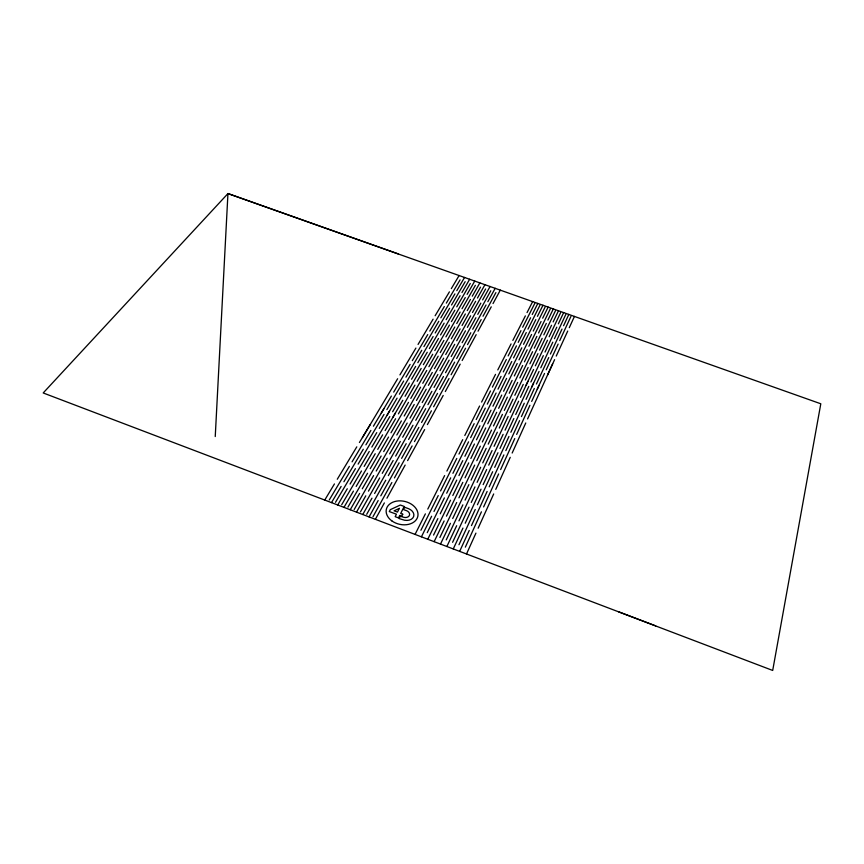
<?xml version="1.0" encoding="UTF-8"?>
<svg xmlns="http://www.w3.org/2000/svg" width="864" height="864" viewBox="0 0 864 864"><rect width="100%" height="100%" fill="white"/><g stroke="black" fill="none" stroke-linecap="round" stroke-linejoin="round"><path stroke-width="1.3" d="M215.244 436.547L227.945 193.579L820.8 403.78L772.697 670.453L43.2 392.958L227.977 193.547L398.336 253.951M655.679 625.882L618.592 611.798M466.517 553.954L475.934 533.12M478.148 528.206L493.69 493.96M495.763 489.359L510.235 457.337M512.168 453.038L525.766 422.971M527.591 418.921L552.668 363.755M465.34 547.139L481.421 511.812M483.624 506.93L498.636 473.969M500.645 469.552L514.76 438.577M516.661 434.408L529.913 405.313M531.684 401.414L539.071 385.279M459.67 551.34L469.238 530.464M471.474 525.593L487.123 491.465M489.218 486.832L503.863 454.907M505.84 450.608L519.588 420.638M521.435 416.599L534.341 388.444M547.571 374.954L554.602 359.651M556.243 356.076L567.724 331.052M569.279 327.683L574.463 316.397M458.968 544.72L475.232 509.49M477.414 504.76L492.642 471.733M494.694 467.348L508.95 436.471M510.862 432.27L524.264 403.25M526.046 399.373L533.52 383.27M539.06 371.455L531.684 387.158M537.246 389.189L544.536 373.453M546.221 369.803L558.133 344.088M559.732 340.621L570.974 316.332M453.276 548.91L462.953 528.088M465.21 523.228L481.032 489.186M483.16 484.607L497.977 452.736M499.975 448.448L513.853 418.532M515.722 414.515L528.779 386.424M536.414 384.016L548.726 357.588M550.39 354.024L562.01 329.065M563.587 325.706L568.847 314.41M520.43 397.321L527.98 381.262M452.606 542.3L469.044 507.168M471.258 502.438L486.648 469.552M503.129 434.333L488.722 465.134M505.073 430.186L518.627 401.231M554.45 338.688L565.801 314.485M533.585 369.468L526.133 385.128M545.033 352.058L556.794 327.164M540.767 367.816L552.798 342.166M446.882 546.48L456.667 525.712M458.957 520.873L474.952 486.907M477.101 482.35L492.08 450.554M494.078 446.31L508.14 416.48M510.03 412.463L523.238 384.415M530.874 381.985L543.326 355.633M558.36 323.827L563.674 312.574M446.245 539.892L462.866 504.846M465.102 500.137L480.654 467.284M497.329 432.194L482.76 462.91M499.284 428.058L512.989 399.179M535.345 365.818L547.506 340.222M560.628 312.628L549.148 336.776M514.825 395.291L528.131 367.481M525.366 379.976L537.959 353.657M440.51 544.05L450.403 523.336M452.704 518.508L468.882 484.639M471.053 480.092L486.194 448.373M488.214 444.139L502.416 414.385M504.328 410.378L517.687 382.406M551.534 325.274L539.622 350.125M553.133 321.948L558.5 310.738M439.906 537.473L456.7 502.524M458.957 497.826L474.682 465.102M476.798 460.706L491.53 430.056M493.506 425.93L507.352 397.127M509.22 393.25L522.666 365.494M529.891 363.83L542.171 338.332M555.444 310.781L543.812 334.886M434.138 541.631L444.139 520.97M446.461 516.154L462.812 482.371M465.005 477.835L480.308 446.191M482.35 441.968L496.703 412.29M498.636 408.294L512.136 380.387M519.836 377.957L532.57 351.702M534.287 348.17L546.296 323.395M547.906 320.08L553.327 308.902M433.566 535.064L450.544 500.202M452.822 495.515L468.709 462.877M470.848 458.492L485.73 427.928M487.739 423.814L501.725 395.075M503.615 391.208L517.212 363.506M524.448 361.854L536.868 336.388M538.553 332.953L550.271 308.934M427.777 539.212L437.875 518.605M440.23 513.799L456.743 480.103M458.968 475.578L474.422 444.02M476.485 439.808L491 410.206M492.955 406.22L506.596 378.378M514.318 375.948L527.18 349.758M528.919 346.226L541.058 321.516M542.678 318.2L548.154 307.066M427.237 532.667L444.388 497.891M446.688 493.214L462.748 460.663M464.908 456.289L479.941 425.801M481.972 421.686L496.109 393.023M498.01 389.167L511.758 361.53M519.005 359.878L531.565 334.476M533.261 331.052L545.108 307.087M421.427 536.792L431.622 516.24M434.009 511.445L450.695 477.835M452.93 473.321L468.558 441.85M470.642 437.648L485.298 408.11M487.274 404.136L501.055 376.369M508.81 373.928L521.802 347.803M523.552 344.282L535.82 319.637M537.462 316.332L542.992 305.23M420.908 530.258L438.232 495.58M440.564 490.914L456.786 458.438M458.968 454.075L474.163 423.662M476.204 419.569L490.493 390.982M492.415 387.126L506.315 359.543M513.572 357.901L526.262 332.564M527.969 329.152L539.946 305.24M415.076 534.373L425.38 513.875M427.788 509.101L444.636 475.578M446.904 471.074L462.683 439.679M464.8 435.488L479.606 406.026M481.604 402.062L495.526 374.36M503.302 371.92L516.434 345.859M518.206 342.349L530.593 317.758M532.256 314.464L537.829 303.404M508.151 355.936L520.96 330.653M522.688 327.24L534.784 303.394M497.794 369.911L511.067 343.915M512.849 340.416L525.366 315.889M527.04 312.595L532.667 301.579M427.399 424.602L443.2 395.464M445.316 391.543L460.177 364.144M462.164 360.482L476.161 334.67M478.04 331.193L491.249 306.839M493.02 303.577L500.321 290.11M431.428 410.8L414.482 441.623M433.631 406.76L449.021 378.551M451.094 374.749L465.566 348.224M467.521 344.639L481.172 319.604M483.019 316.235L495.904 292.615M421.589 422.453L437.53 393.39M439.679 389.47L454.669 362.146M456.678 358.495L470.804 332.748M472.716 329.27L486.043 304.981M487.825 301.72L495.202 288.295M375.365 519.296L384.361 502.924M386.953 498.193L405.162 465.07M407.614 460.62L424.656 429.592M425.693 408.683L408.596 439.42M427.918 404.654L443.448 376.51M445.532 372.719L460.145 346.259M462.11 342.695L475.902 317.725M477.76 314.356L490.763 290.79M372.978 516.715L391.878 482.533M394.416 477.943L412.106 445.932M415.778 420.304L431.881 391.316M434.041 387.407L449.183 360.148M451.202 356.508L465.458 330.826M467.381 327.359L480.838 303.124M482.641 299.884L490.082 286.481M369.068 516.899L378.162 500.548M380.786 495.839L399.157 462.802M401.62 458.363L418.824 427.41M419.947 406.566L402.71 437.216M422.194 402.548L437.875 374.479M439.981 370.699L454.723 344.304M456.71 340.751L470.632 315.835M472.5 312.476L485.633 288.965M366.703 514.307L385.776 480.222M388.336 475.632L406.199 443.707M409.979 418.165L426.222 389.243M428.414 385.355L443.686 358.16M445.727 354.521L460.123 328.903M462.067 325.447L475.643 301.277M477.468 298.037L484.974 284.677M362.783 514.512L371.974 498.182M374.609 493.484L393.152 460.534M395.647 456.106L413.003 425.239M414.223 404.46L396.824 435.013M416.48 400.453L432.302 372.449M434.441 368.68L449.312 342.349M451.321 338.796L465.361 313.945M467.251 310.597L480.503 287.15M360.439 511.909L379.685 477.911M382.266 473.332L400.291 441.493M404.19 416.016L420.584 387.18M422.788 383.292L438.199 356.173M440.262 352.544L454.788 326.992M456.743 323.536L470.448 299.419M472.284 296.19L479.866 282.863M356.508 512.114L365.785 495.828M368.453 491.141L387.158 458.266M389.664 453.859L407.192 423.068M426.73 370.451L410.789 398.39M428.9 366.703L443.912 340.405M445.932 336.895L460.102 312.066M462.013 308.718L475.384 285.325M390.992 432.788L408.499 402.354M354.186 509.512L373.594 475.6M376.207 471.042L394.384 439.279M414.947 385.106L398.401 413.878M432.713 354.24L417.172 381.272M434.808 350.568L449.464 325.069M451.429 321.635L465.264 297.572M467.122 294.354L474.768 281.048M350.244 509.738L359.608 493.463M362.297 488.797L381.164 456.008M383.702 451.602L401.382 420.898M402.797 400.259L392.882 417.344M421.178 368.431L405.086 396.295M423.36 364.684L438.512 338.483M440.554 334.951L454.853 310.187M456.775 306.85L470.275 283.511M370.213 468.688L388.53 437.044M385.128 430.585L395.356 413.132M375.224 453.73L356.162 486.421M395.582 418.738L377.741 449.356M427.237 352.253L411.556 379.22M429.343 348.581L444.139 323.158M446.126 319.723L460.08 295.726M461.959 292.507L469.67 279.245M392.645 411.75L409.309 383.087M343.98 507.352L353.43 491.108M387.104 415.206L397.084 398.153M399.395 394.2L415.649 366.412M433.112 336.539L417.83 362.675M449.604 308.308L435.175 333.007M451.548 304.981L465.156 281.696M364.165 466.398L382.644 434.83M379.274 428.393L389.578 410.983M350.071 484.045L369.252 451.472M386.867 409.622L403.682 381.024M405.95 377.168L421.783 350.244M423.922 346.615L438.815 321.278M440.824 317.822L454.907 293.879M456.797 290.671L464.573 277.441M337.716 504.976L347.274 488.754M371.833 447.088L389.804 416.578M391.381 396.058L381.283 413.057M393.703 392.116L410.098 364.392M412.312 360.655L427.745 334.562M429.808 331.074L444.312 306.536M446.321 303.113L460.048 279.893M335.502 502.297L355.428 468.655M358.106 464.141L376.758 432.626M373.421 426.2L383.821 408.834M397.634 378.734L362.437 437.584M399.924 374.89L415.897 348.073M418.057 344.434L433.102 319.162M435.132 315.749L449.41 291.859M451.31 288.641L459.13 275.508M331.495 502.61L341.14 486.41M343.915 481.745L363.29 449.226M365.893 444.852L384.016 414.418M329.26 499.943L349.369 466.355M352.069 461.851L370.894 430.423M324.745 500.04L334.444 483.937M337.273 479.261L356.8 446.85M359.424 442.498L370.235 424.559M347.933 507.114L367.556 473.267M341.69 504.716L361.487 470.956M404.654 507.276L403.51 509.587L406.685 510.732A4.925 3.586 12.9 0 1 409.428 515.354A4.925 3.586 12.9 0 1 403.996 517.363L400.302 516.272L399.157 518.584L404.59 520.225A8.456 6.156 13 0 0 413.662 516.499A8.456 6.156 13 0 0 408.542 508.669L404.654 507.276M402.743 514.22L401.782 516.154L399.73 515.398L398.488 517.892L395.183 516.683L396.425 514.188L389.308 511.585L390.28 509.663L400.324 505.03L404.19 506.434L400.691 513.464L402.743 514.22M399.33 508.388L397.483 512.082L394.081 510.829L399.33 508.388M391.846 520.884A16.135 11.74 12.8 0 0 417.787 516.51A16.135 11.74 12.8 0 0 396.587 501.12A16.135 11.74 12.8 0 0 391.846 520.884"/></g></svg>
